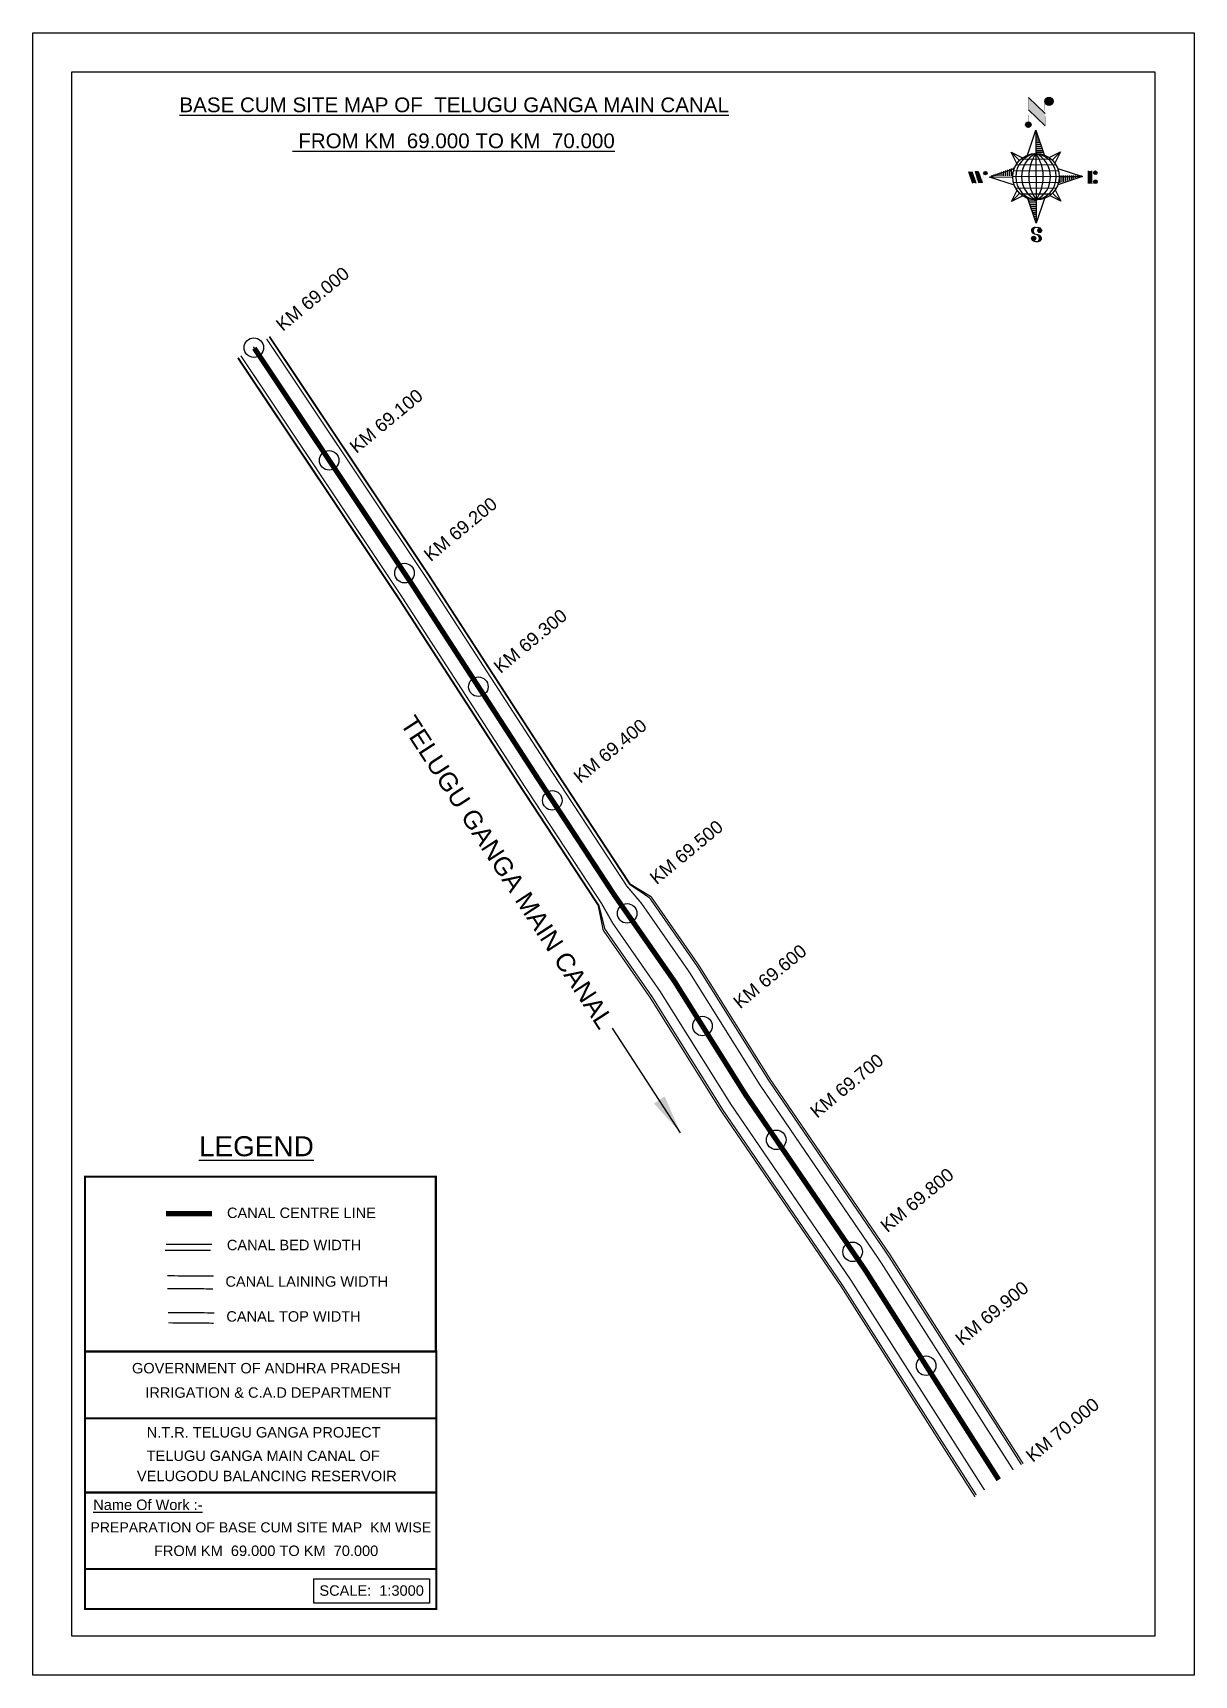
# Model space of a CAD drawing. Header units: inches. Extents: x 268640 to 269531, y 1675776 to 1677036.
import ezdxf

# ---------------------------------------------------------------- set-up
doc = ezdxf.new("R2010")
doc.units = ezdxf.units.IN
doc.header["$MEASUREMENT"] = 0
doc.header["$PDMODE"] = 32
doc.header["$PDSIZE"] = 15
for name, color, linetype in [('AQUADUCT', 1, 'Continuous'), ('bed with', 5, 'Continuous'), ('bord', 1, 'Continuous'), ('canal', 1, 'Continuous'), ('chainage', 7, 'Continuous'), ('FRAME 025', 7, 'Continuous'), ('lining', 4, 'Continuous'), ('TEXT', 7, 'Continuous'), ('top of bund', 1, 'Continuous'), ('V', 6, 'Continuous')]:
    doc.layers.add(name, color=color, linetype=linetype)
doc.styles.get("Standard").update_dxf_attribs({"font": 'arial.ttf'})
doc.dimstyles.get("Standard").update_dxf_attribs({"dimtxt": 0.18, "dimasz": 0.18, "dimexe": 0.18, "dimexo": 0.0625, "dimgap": 0.09, "dimtad": 0, "dimtih": 1, "dimtoh": 1, "dimdec": 4, "dimzin": 0, "dimdsep": 46, "dimtxsty": 'Standard', "dimcen": 0.09, "dimadec": 0, "dimazin": 0, "dimtfac": 1, "dimtdec": 4, "dimtofl": 0, "dimtmove": 0, "dimatfit": 3, "dimfxl": 1, "dimtolj": 1, "dimtzin": 0, "dimarcsym": 0})
pattern_1 = [(267.297113149, (-8720374.938, 50637915.138), (10.5367255337, -0.497431438), [])]
pattern_2 = [(357.297113149, (-8720374.938, 50637915.138), (0.497431438, 10.5367255337), [])]

# ---------------------------------------------------------------- blocks, each defined once
blk = doc.blocks.new('*X7')
at = {"color": 0, "linetype": 'Continuous'}
for p, q in [((6321.6, 240.5), (6322.3, 241.2)), ((6321.6, 240.3), (6322.3, 241)), ((6321.6, 240.1), (6322.3, 240.8)), ((6321.6, 239.9), (6322.4, 240.7)), ((6321.6, 239.8), (6322.4, 240.6)), ((6321.6, 239.6), (6322.5, 240.5)), ((6321.6, 239.4), (6322.5, 240.3)), ((6321.6, 239.2), (6322.6, 240.2)), ((6321.7, 239.1), (6322.6, 240.1)), ((6321.8, 240.8), (6322.4, 241.4)), ((6321.8, 239), (6322.7, 240)), ((6321.8, 239), (6322.8, 239.9)), ((6321.9, 238.9), (6322.9, 239.8)), ((6322, 238.8), (6323, 239.7)), ((6322.1, 241.3), (6322.4, 241.6)), ((6322.1, 238.7), (6323.1, 239.6)), ((6322.2, 238.6), (6323.1, 239.6)), ((6322.3, 238.5), (6323.2, 239.5)), ((6322.4, 238.5), (6323.3, 239.4)), ((6322.5, 238.4), (6323.4, 239.3)), ((6322.7, 238.4), (6323.6, 239.3)), ((6322.8, 238.3), (6323.7, 239.2)), ((6322.9, 238.3), (6323.8, 239.1)), ((6323.1, 238.2), (6323.9, 239.1)), ((6323.2, 238.2), (6324, 239)), ((6323.3, 238.2), (6324.2, 239)), ((6323.5, 238.1), (6324.3, 238.9)), ((6323.7, 238.1), (6324.4, 238.9)), ((6323.8, 238.1), (6324.6, 238.8)), ((6324.1, 238.2), (6324.7, 238.8)), ((6324.3, 238.3), (6324.9, 238.8)), ((6324.6, 238.3), (6325.1, 238.8)), ((6324.8, 238.4), (6325.2, 238.8)), ((6325.1, 238.5), (6325.4, 238.8)), ((6325.4, 238.6), (6325.6, 238.8))]:
    blk.add_line(p, q, dxfattribs=at)
blk = doc.blocks.new('*X6')
at = {"color": 0, "linetype": 'Continuous'}
for p, q in [((6324.4, 240.3), (6324.5, 240.4)), ((6324.6, 240.3), (6324.8, 240.5)), ((6324.7, 240.2), (6325, 240.5)), ((6324.8, 240.2), (6325.2, 240.6)), ((6325, 240.1), (6325.5, 240.6)), ((6325.1, 240.1), (6325.6, 240.6)), ((6325.2, 240), (6325.8, 240.6)), ((6325.3, 240), (6326, 240.6)), ((6325.4, 239.9), (6326.1, 240.6)), ((6325.5, 239.8), (6326.2, 240.5)), ((6325.6, 239.8), (6326.3, 240.5)), ((6325.7, 239.7), (6326.5, 240.4)), ((6325.9, 239.6), (6326.6, 240.3)), ((6326, 239.5), (6326.7, 240.3)), ((6326, 239.4), (6326.8, 240.2)), ((6326.1, 239.3), (6327, 240.2)), ((6326.2, 239.3), (6327.1, 240.1)), ((6326.3, 239.2), (6327.1, 240)), ((6326.4, 239.1), (6327.2, 239.9)), ((6326.5, 239), (6327.3, 239.8)), ((6326.5, 238.9), (6327.4, 239.7)), ((6326.6, 238.8), (6327.5, 239.6)), ((6326.7, 238.7), (6327.5, 239.5)), ((6326.8, 238.6), (6327.6, 239.4)), ((6326.8, 238.5), (6327.7, 239.3)), ((6326.8, 236.5), (6327.4, 237)), ((6326.9, 238.3), (6327.8, 239.2)), ((6326.9, 238.2), (6327.9, 239.1)), ((6326.9, 236.8), (6327.6, 237.4)), ((6327, 238.1), (6327.8, 239)), ((6327, 237.9), (6327.8, 238.8)), ((6327, 237.8), (6327.8, 238.6)), ((6327, 237.6), (6327.8, 238.4)), ((6327, 237.4), (6327.8, 238.2)), ((6327, 237.3), (6327.8, 238)), ((6327, 237.1), (6327.8, 237.9))]:
    blk.add_line(p, q, dxfattribs=at)
blk = doc.blocks.new('H')
at = {"layer": 'bord', "extrusion": (0.000427885, 0.004792, 0.999988)}
h = blk.add_hatch(dxfattribs=at)
h.set_pattern_fill('LINE', color=8, scale=84.387686, angle=-2.70289, style=0)
h.set_pattern_definition(pattern_2)
h.paths.add_polyline_path([(-492.5, 785.6, -0.090992), (-448, 775.2), (-486.5, 912)])
h = blk.add_hatch(dxfattribs=at)
h.set_pattern_fill('LINE', color=8, scale=84.387686, angle=-92.70289, style=0)
h.set_pattern_definition(pattern_1)
h.paths.add_polyline_path([(-624.9, 665.1, -0.090992), (-614.5, 709.6), (-751.3, 671.1)])
h = blk.add_hatch(dxfattribs=at)
h.set_pattern_fill('LINE', color=8, scale=84.387686, angle=-92.70289, style=0)
h.set_pattern_definition(pattern_1)
h.paths.add_polyline_path([(-245.6, 647.2), (-372, 653.2, -0.090992), (-382.4, 608.7)])
h = blk.add_hatch(dxfattribs=at)
h.set_pattern_fill('LINE', color=8, scale=84.387686, angle=-2.70289, style=0)
h.set_pattern_definition(pattern_2)
h.paths.add_polyline_path([(-504.4, 532.7, -0.090992), (-548.9, 543.1), (-510.4, 406.3)])
for p, q in [((-516.2, 1087.1, -1217.1), (-431.5, 994, -1216.7)), ((-519.4, 1020.4, -1216.8), (-434.7, 927.3, -1216.4)), ((-538.3, 773.7, -1215.6), (-487, 906.2, -1216.3)), ((-487, 906.2, -1216.3), (-493, 779.8, -1215.7)), ((-487, 906.2, -1216.3), (-448.5, 769.4, -1215.7)), ((-626.7, 793.8, -1215.7), (-566.8, 760.2, -1215.6)), ((-626.7, 793.8, -1215.7), (-584.1, 747, -1215.5)), ((-598.9, 731, -1215.4), (-626.7, 793.8, -1215.7)), ((-421.3, 753.3, -1215.6), (-358.5, 781.1, -1215.7)), ((-358.5, 781.1, -1215.7), (-405.3, 738.5, -1215.5)), ((-358.5, 781.1, -1215.7), (-392.1, 721.2, -1215.4)), ((-864.7, 700.9, -1215.1), (-846.9, 637.7, -1214.9)), ((-846.9, 700.1, -1215.1), (-829.1, 636.9, -1214.9)), ((-829.1, 699.2, -1215.2), (-811.3, 636, -1214.9)), ((-829.1, 699.2, -1215.2), (-811.3, 698.4, -1215.2)), ((-811.3, 698.4, -1215.2), (-793.5, 635.2, -1214.9)), ((-751.8, 665.3, -1215), (-615, 703.8, -1215.3)), ((-751.8, 665.3, -1215), (-625.4, 659.3, -1215)), ((-619.3, 614, -1214.8), (-751.8, 665.3, -1215)), ((-246.1, 641.4, -1215.1), (-382.9, 602.9, -1214.9)), ((-378.6, 692.6, -1215.3), (-246.1, 641.4, -1215.1)), ((-372.5, 647.4, -1215.1), (-246.1, 641.4, -1215.1)), ((-213.5, 669.3, -1215.3), (-216.7, 600.8, -1214.9)), ((-197.2, 599.9, -1214.9), (-193.9, 668.4, -1215.3)), ((-639.4, 525.6, -1214.4), (-605.8, 585.5, -1214.7)), ((-639.4, 525.6, -1214.4), (-592.6, 568.1, -1214.6)), ((-576.6, 553.3, -1214.6), (-639.4, 525.6, -1214.4)), ((-510.9, 400.5, -1213.9), (-549.4, 537.2, -1214.5)), ((-371.2, 512.9, -1214.5), (-431.1, 546.5, -1214.6)), ((-371.2, 512.9, -1214.5), (-413.8, 559.7, -1214.7)), ((-399, 575.7, -1214.7), (-371.2, 512.9, -1214.5)), ((-459.6, 533, -1214.5), (-510.9, 400.5, -1213.9)), ((-504.9, 526.9, -1214.5), (-510.9, 400.5, -1213.9))]:
    blk.add_line(p, q, dxfattribs=at)
at = {"layer": 'bord', "color": 8, "linetype": 'ByBlock', "extrusion": (0.000427885, 0.004792, 0.999988)}
for p, q in [((-386.5, 711.4, -1215.4), (-605.5, 721.7, -1215.4)), ((-410.8, 744.2, -1215.5), (-578.1, 752.1, -1215.5)), ((-493, 779.8, -1215.7), (-504.9, 526.9, -1214.5)), ((-372.5, 647.4, -1215.1), (-625.4, 659.3, -1215)), ((-378, 615.9, -1214.9), (-622.9, 627.5, -1214.9)), ((-375, 679.2, -1215.3), (-619.9, 690.7, -1215.2)), ((-392.4, 584.9, -1214.8), (-611.4, 595.3, -1214.7)), ((-419.8, 554.6, -1214.6), (-587.1, 562.5, -1214.6))]:
    blk.add_line(p, q, dxfattribs=at)
at = {"layer": 'bord', "extrusion": (0.000427885, 0.004792, 0.999988), "elevation": -1212.1}
for points, const_width in [([(-522, 959.6), (-515.7, 1092.9)], 1.61), ([(-434.2, 933.1), (-427.9, 1066.5)], 1.61), ([(-870.1, 707), (-846.4, 705.9)], 0.642), ([(-828.6, 642.7), (-855.2, 643.9)], 0.642), ([(-828.6, 642.7), (-821, 678)], 0.642), ([(-810.8, 641.8), (-784.1, 640.6)], 0.642), ([(-793, 641), (-781.6, 693.9)], 0.642), ([(-222.7, 675.6), (-173.8, 673.3)], 0.706), ([(-194.8, 644.8), (-185, 644.4)], 0.706), ([(-177.1, 604.8), (-226, 607.1)], 0.706)]:
    blk.add_lwpolyline(points, dxfattribs=dict(at, const_width=const_width))
for points, const_width in [([(-413.7, 1073.1, 1), (-397.6, 1057.7, 1)], 22.3), ([(-530.3, 949.5, 1), (-519.6, 939.3, 1)], 14.8), ([(-775.9, 696.6, 1), (-769.5, 690.4, 1)], 8.9), ([(-177.8, 666.9, 1), (-170.8, 660.1, 1)], 9.79), ([(-180.1, 618, 1), (-173.1, 611.2, 1)], 9.79), ([(-489.8, 361.7, 1), (-498.1, 369.1, 1)], 11.1), ([(-525.2, 321.6, 1), (-533.4, 328.9, 1)], 11.1)]:
    blk.add_lwpolyline(points, format="xyb", close=True, dxfattribs=dict(at, const_width=const_width))
for points in [[(-537, 317.4), (-530.7, 310.5), (-519.8, 306.8), (-504.9, 306.9), (-493.9, 310), (-486.3, 317.7), (-486.5, 325.8), (-490.6, 333.3), (-493.5, 336.2), (-502.8, 340.9), (-522.5, 347.3), (-530.4, 351.6), (-533.7, 354.6), (-537.4, 362.6), (-537, 373.4), (-530, 380.7), (-520, 384.1), (-503.5, 384.2), (-492.5, 379.9), (-487.1, 373.3)], [(-522.5, 347.6), (-526.2, 353.8), (-527.8, 360.6), (-527.9, 370.6), (-525.9, 375.5), (-521.3, 381.2), (-514.5, 384.4)], [(-504.9, 306.9), (-499, 312.4), (-497, 319.4), (-497.5, 326.5), (-501.2, 335.4), (-509.2, 343.2)]]:
    blk.add_lwpolyline(points, dxfattribs=at)
at = {"layer": 'bord', "extrusion": (0.000427885, 0.004792, 0.999988)}
for centre, radius in [((-405.6, 1065.4, -1212.1), 22.3), ((-525, 944.4, -1212.1), 14.8), ((-498.4, 659.1, -1212.1), 126.6), ((-772.7, 693.5, -1212.1), 8.9), ((-174.3, 663.5, -1212.1), 9.79), ((-176.6, 614.6, -1212.1), 9.79), ((-494, 365.4, -1212.1), 11.1), ((-529.3, 325.2, -1212.1), 11.1)]:
    blk.add_circle(centre, radius, dxfattribs=at)
at = {"layer": 'bord', "color": 8, "linetype": 'ByBlock', "extrusion": (0.000427885, 0.004792, 0.999988)}
for centre, radius, start, end in [((-481.5, 658.3, -1212.1), 127.7, 94.92536, 259.66906), ((-436.8, 656.2, -1212.1), 140.8, 113.28644, 241.30798), ((-315.9, 650.5, -1212.1), 222.3, 142.58916, 212.00526), ((-560.1, 662.1, -1212.1), 140.8, 293.28644, 61.30798), ((-681, 667.8, -1212.1), 222.3, 322.58916, 32.00526), ((-515.4, 659.9, -1212.1), 127.7, 274.92536, 79.66906)]:
    blk.add_arc(centre, radius, start, end, dxfattribs=at)
at = {"layer": 'bord', "extrusion": (0.000427885, 0.004792, 0.999988)}
for points in [[(-515.7, 1092.9, -1212.1), (-431, 999.8, -1212.1), (-518.9, 1026.2, -1212.1), (-434.2, 933.1, -1212.1)], [(-864.1, 706.7, -1212.1), (-846.4, 705.9, -1212.1), (-846.3, 643.5, -1212.1), (-828.6, 642.7, -1212.1)], [(-828.6, 705, -1212.1), (-810.8, 704.2, -1212.1), (-810.8, 641.8, -1212.1), (-793, 641, -1212.1)], [(-193.4, 674.2, -1212.1), (-196.6, 605.7, -1212.1), (-213, 675.1, -1212.1), (-216.2, 606.7, -1212.1)]]:
    blk.add_solid(points, dxfattribs=at)
at = {"layer": 'bord', "extrusion": (0.000427885, 0.004792, 0.999988), "xscale": 7.977342409717546, "yscale": 7.977342408231451, "zscale": 7.977342408476333, "rotation": 138.0840426661453}
for name, p in [('*X6', (38300.5, -31929.4, -1212.1)), ('*X7', (38314.4, -31950.9, -1212.1))]:
    blk.add_blockref(name, p, dxfattribs=at)

msp = doc.modelspace()

# ---------------------------------------------------------------- linework, layer by layer
at = {"linetype": 'ByBlock'}
for points in [[(268640.4, 1675776.5), (268640.4, 1677036.5), (269531.4, 1677036.5), (269531.4, 1675776.5)], [(269501.4, 1677006.5), (269501.4, 1675806.5), (268670.4, 1675806.5), (268670.4, 1677006.5)]]:
    msp.add_lwpolyline(points, close=True, dxfattribs=at)
for p in [(268810, 1676795), (268867.8, 1676708.5), (268925.6, 1676622), (268982.3, 1676534.8), (269039, 1676447.6), (269096.4, 1676360.9), (269154.2, 1676274.5), (269210.8, 1676187.2), (269269.4, 1676101.3), (269325.8, 1676013.9)]:
    msp.add_point(p)
at = {"layer": 'bed with', "const_width": 1}
for points in [[(268819.8, 1676801.7), (268942.3, 1676618.3), (269036.8, 1676472.4), (269096.3, 1676381.7), (269107.4, 1676368.6)], [(268800, 1676788.8), (268922.6, 1676605.3), (269017, 1676459.5), (269076.8, 1676368.5), (269085.4, 1676353.3)], [(269107.4, 1676368.6), (269144.1, 1676315.9), (269198.5, 1676229), (269290.4, 1676094.3), (269372, 1675966.2), (269392.6, 1675934)], [(269085.4, 1676353.3), (269121.7, 1676301.1), (269176.1, 1676214.3), (269268.1, 1676079.5), (269349.4, 1675951.8), (269370.6, 1675918.5)], [(268776.9, 1676102.5), (268774.8, 1676102.5), (268742, 1676102.5), (268741.8, 1676102.5)], [(268778, 1676106.9), (268774.9, 1676107), (268742.7, 1676106.9)]]:
    msp.add_lwpolyline(points, dxfattribs=at)
at = {"layer": 'canal', "color": 6, "const_width": 4}
for points in [[(268777.8, 1676130.5), (268775.2, 1676130.6), (268742.6, 1676130.5)], [(268742.6, 1676130.5), (268777.8, 1676130.5)]]:
    msp.add_lwpolyline(points, dxfattribs=at)
at = {"layer": 'FRAME 025', "lineweight": -3, "const_width": 1.64}
for points in [[(268680.5, 1676159), (268949.6, 1676159), (268949.6, 1676024.8), (268680.5, 1676024.8)], [(268680.5, 1676024.8), (268950, 1676024.8), (268950, 1675827.2), (268680.5, 1675827.2)]]:
    msp.add_lwpolyline(points, close=True, dxfattribs=at)
for points in [[(268680.5, 1675973.5), (268950, 1675973.5)], [(268680.5, 1675916.6), (268950, 1675916.6)], [(268680.5, 1675858), (268950, 1675858)]]:
    msp.add_lwpolyline(points, dxfattribs=at)
at = {"layer": 'lining', "const_width": 1}
for points in [[(268821.8, 1676803.2), (268944.4, 1676619.7), (269038.9, 1676473.8), (269098.4, 1676383.1), (269113.6, 1676372.9)], [(268798, 1676787.3), (268920.5, 1676604), (269014.9, 1676458.2), (269074.7, 1676367.1), (269079.3, 1676349)], [(269113.6, 1676372.9), (269150.4, 1676320), (269204.8, 1676233.1), (269296.7, 1676098.4), (269378.4, 1675970.2), (269398.9, 1675938)], [(269079.3, 1676349), (269115.5, 1676297), (269169.8, 1676210.2), (269261.8, 1676075.4), (269343.1, 1675947.7), (269364.3, 1675914.6)], [(268743.7, 1676082.9), (268768.4, 1676082.7), (268779.1, 1676082.6)], [(268743.7, 1676073.1), (268770.5, 1676072.9), (268778.6, 1676072.8)]]:
    msp.add_lwpolyline(points, dxfattribs=at)
at = {"layer": 'top of bund', "const_width": 1}
for points in [[(268822.1, 1676803.6), (268944.8, 1676619.9), (269039.3, 1676474), (269098.8, 1676383.4), (269114.8, 1676373.7)], [(268797.7, 1676786.8), (268920.1, 1676603.7), (269014.5, 1676457.9), (269074.3, 1676366.8), (269078, 1676348.1)], [(269114.8, 1676373.7), (269151.6, 1676320.8), (269206, 1676233.9), (269298, 1676099.2), (269379.6, 1675971), (269400.2, 1675938.8)], [(269078, 1676348.1), (269114.2, 1676296.1), (269168.5, 1676209.4), (269260.6, 1676074.6), (269341.8, 1675946.9), (269363.3, 1675913.3)], [(268744.2, 1676054.7), (268768.8, 1676054.5), (268779.7, 1676054.4)], [(268779.2, 1676046.5), (268771.3, 1676046.6), (268744.4, 1676046.8)]]:
    msp.add_lwpolyline(points, dxfattribs=at)
at = {"layer": 'V', "color": 1, "const_width": 4}
for points in [[(268810.4, 1676794.5), (268932.4, 1676611.8), (269026.9, 1676466), (269086.5, 1676375.1), (269096.4, 1676360.9)], [(269096.4, 1676360.9), (269132.9, 1676308.5), (269187.3, 1676221.7), (269279.3, 1676086.9), (269360.7, 1675959), (269381.5, 1675926.4)]]:
    msp.add_lwpolyline(points, dxfattribs=at)
at = {"layer": 'V', "color": 0}
msp.add_lwpolyline([(268856, 1675850.4), (268944.7, 1675850.4), (268944.7, 1675831.6), (268856, 1675831.6)], close=True, dxfattribs=at)

# ---------------------------------------------------------------- block references
at = {"layer": 'AQUADUCT', "color": 1, "xscale": 0.1408039184319789, "yscale": 0.1408039187081158, "zscale": 0.1408039184379445, "rotation": 3.078330572322649}
msp.add_blockref('H', (269485.2, 1676838, 170.9), dxfattribs=at)

# ---------------------------------------------------------------- texts
at = {"layer": 'chainage', "color": 0}
for s, p in [('KM 69.000', (268832.2, 1676807)), ('KM 69.100', (268888.7, 1676713.3)), ('KM 69.200', (268945.7, 1676630.3)), ('KM 69.300', (268999.3, 1676544.5)), ('KM 69.400', (269060.5, 1676460.2)), ('KM 69.600', (269183.1, 1676287.2)), ('KM 69.700', (269242.1, 1676203.3)), ('KM 69.800', (269296, 1676115.6)), ('KM 69.900', (269353.4, 1676028.8)), ('KM 70.000', (269407.6, 1675939.3))]:
    msp.add_text(s, height=10, rotation=39.636, dxfattribs=at).set_placement(p)
at = {"layer": 'chainage', "color": 1}
msp.add_text('TELUGU GANGA MAIN CANAL', height=14.042, rotation=303.018, dxfattribs=at).set_placement((268921.9, 1676506.6))
at = {"layer": 'chainage', "color": 6}
msp.add_text('KM 69.500', height=10, rotation=39.636, dxfattribs=at).set_placement((269119, 1676382.5))
at = {"layer": 'chainage', "color": 0}
for s, height, p in [('%%ULEGEND', 15.34, (268767.9, 1676174.6)), ('CANAL CENTRE LINE', 8, (268789.4, 1676127.2)), ('CANAL BED WIDTH', 8, (268789.3, 1676102.5)), ('CANAL LAINING WIDTH', 8, (268788.2, 1676074.5)), ('CANAL TOP WIDTH', 8, (268788.9, 1676047.7)), ('GOVERNMENT OF ANDHRA PRADESH ', 8, (268716.5, 1676008)), ('IRRIGATION & C.A.D DEPARTMENT', 8, (268726.7, 1675989.3)), ('N.T.R. TELUGU GANGA PROJECT', 8, (268727.8, 1675958.8)), ('TELUGU GANGA MAIN CANAL OF', 8, (268727.8, 1675940.8)), (' VELUGODU BALANCING RESERVOIR', 8, (268717.2, 1675925.3)), ('%%UName Of Work :-', 8, (268686.8, 1675903.2)), ('PREPARATION OF BASE CUM SITE MAP  KM WISE', 7.743, (268684.6, 1675886)), (' FROM KM  69.000 TO KM  70.000', 8, (268730.3, 1675867.9)), ('SCALE:  1:3000', 8, (268860.3, 1675837.4))]:
    msp.add_text(s, height=height, dxfattribs=at).set_placement(p)
at = {"layer": 'TEXT', "color": 0}
for s, p in [('%%UBASE CUM SITE MAP OF  TELUGU GANGA MAIN CANAL', (268752.9, 1676975.6)), ('%%U FROM KM  69.000 TO KM  70.000', (268839.7, 1676948))]:
    msp.add_text(s, height=11.294, dxfattribs=at).set_placement(p)

# ---------------------------------------------------------------- leaders
at = {"layer": 'chainage', "color": 1}
msp.add_leader([(269137.4, 1676192.6), (269085.3, 1676272.9)], dimstyle='Standard', override={"dimasz": 30, "dimgap": 0.09, "dimtad": 0}, dxfattribs=at)

doc.saveas('drawing.dxf')
